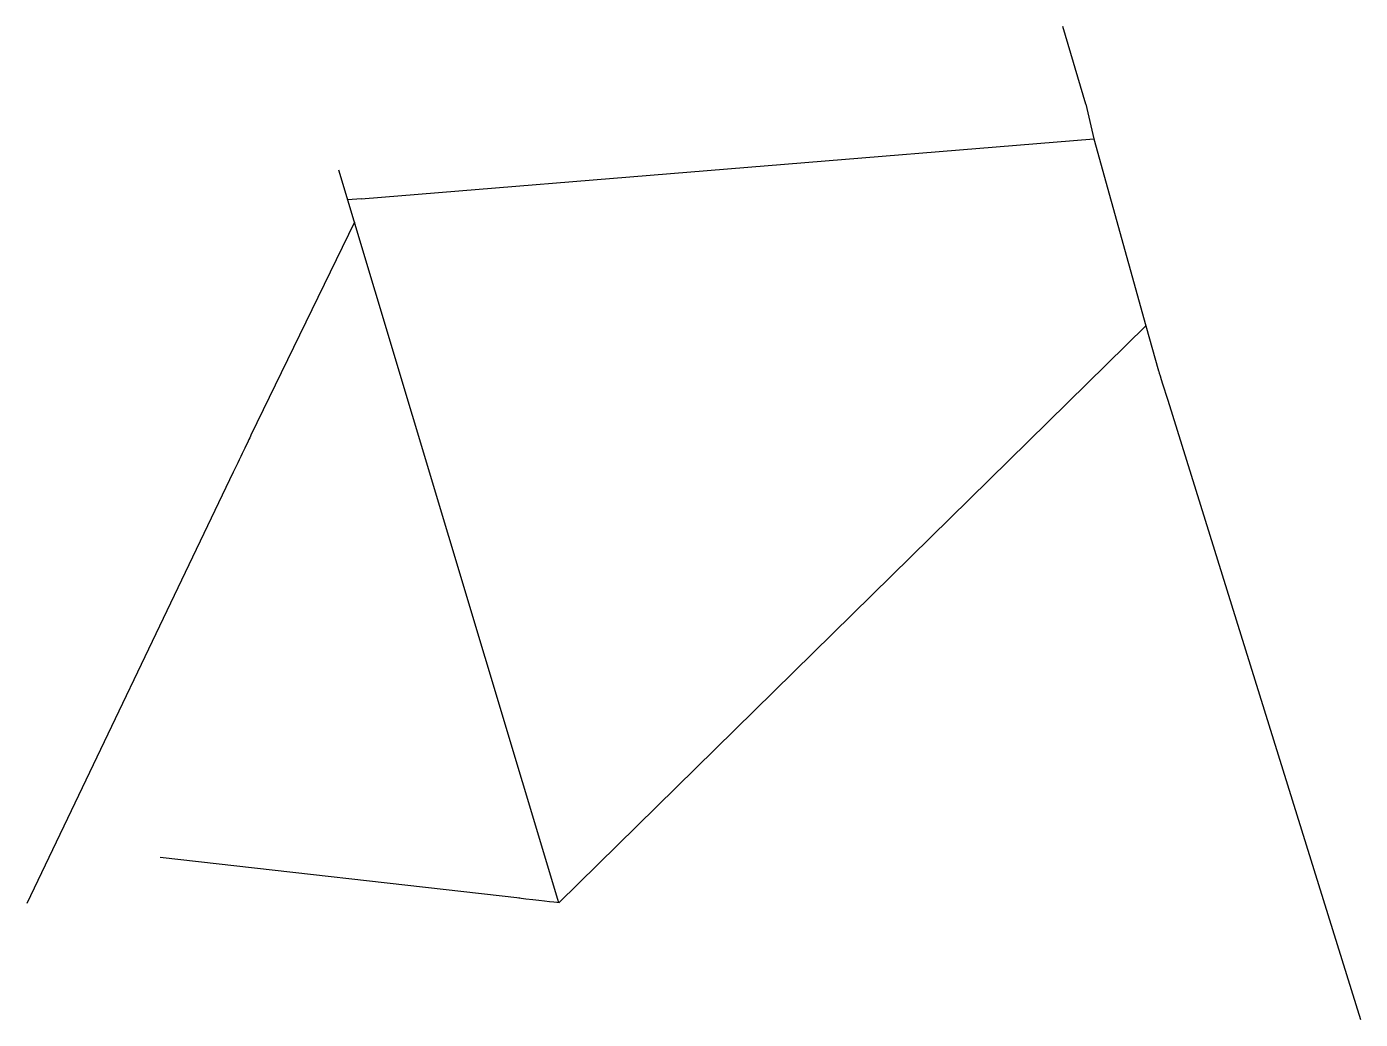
# Model space of a CAD drawing. Header units: inches. Extents: x 25.98 to 28.47, y 15.3 to 17.15.
import ezdxf

# ---------------------------------------------------------------- set-up
doc = ezdxf.new("R2010")
doc.units = ezdxf.units.IN
doc.header["$MEASUREMENT"] = 0
doc.layers.add('lines', color=1, linetype='Continuous')

msp = doc.modelspace()

# ---------------------------------------------------------------- linework, layer by layer
at = {"layer": 'lines'}
for p, q in [((27.9583, 17.0056), (27.9157, 17.1505)), ((27.9583, 17.0056), (27.9731, 16.9406)), ((26.6048, 16.8286), (27.9731, 16.9406)), ((27.9731, 16.9406), (28.0707, 16.5915)), ((26.9745, 15.5135), (26.5636, 16.8826)), ((26.6048, 16.8286), (26.5803, 16.827)), ((26.5928, 16.7854), (26.3993, 16.3873)), ((28.0707, 16.5915), (26.9745, 15.5135)), ((28.0707, 16.5915), (28.0942, 16.5073)), ((28.1113, 16.4524, 0.06), (28.4711, 15.2957, 0.06)), ((26.3661, 16.318, 0.06), (25.9804, 15.5119, 0.06)), ((26.9015, 15.5218, 0.06), (26.2298, 15.5982, 0.06))]:
    msp.add_line(p, q, dxfattribs=at)
at = {"layer": 'lines', "extrusion": (0.954883, 0.296982, -1.87206e-13)}
msp.add_arc((7.3582, -0.0008, 31.7291), 0.0609, 0.733, 86.8078, dxfattribs=at)
at = {"layer": 'lines', "extrusion": (0.902035, -0.431662, -2.18229e-13)}
msp.add_arc((26.0962, -0.0248, 16.7393), 0.085, 17.0002, 92.9953, dxfattribs=at)
at = {"layer": 'lines', "extrusion": (-0.113069, -0.993587, -2.94161e-14)}
msp.add_arc((24.973, -0.0162, -18.464), 0.0762, 12.2764, 90.752, dxfattribs=at)

doc.saveas('drawing.dxf')
